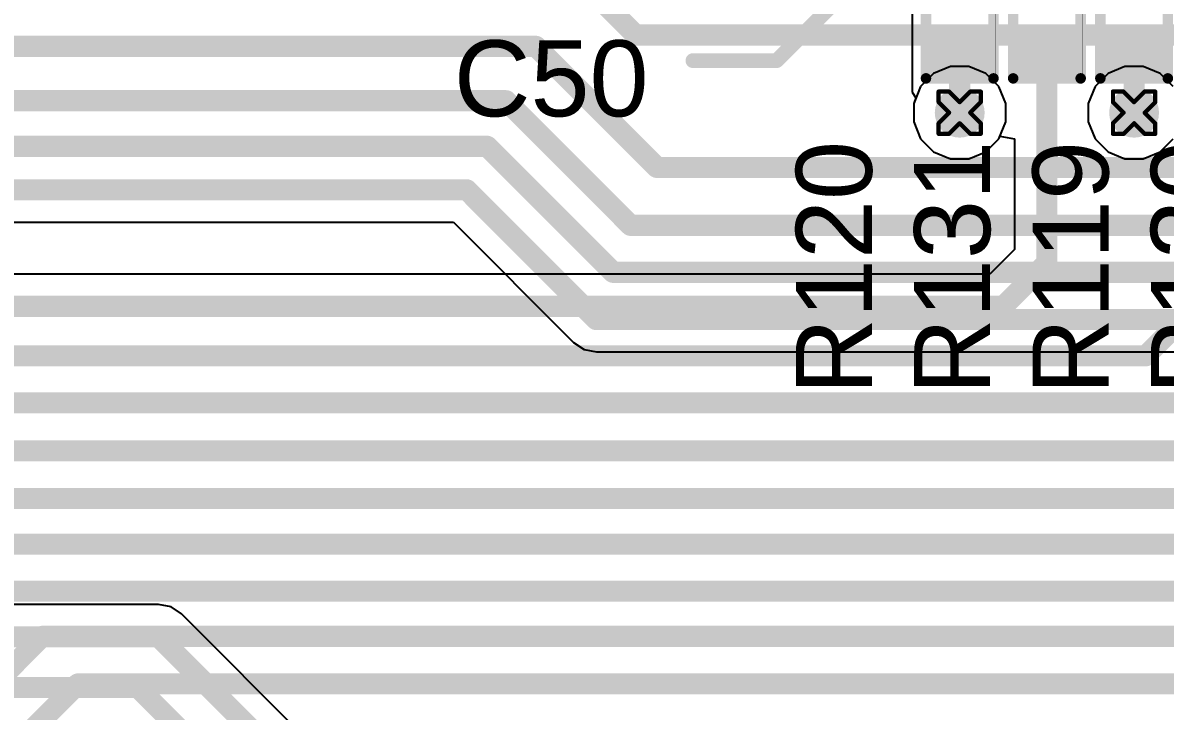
# Model space of a CAD drawing. Header units: inches. Extents: x -11 to 5379, y 0 to 5429.
# Drawn here: x 182.68 to 196.42, y 56.31 to 64.59 of the extents above; entities that cross this region are included whole.
import ezdxf

# ---------------------------------------------------------------- set-up
doc = ezdxf.new("R2010")
doc.units = ezdxf.units.IN
for name, color, linetype in [('Bottom Layer', 5, 'Continuous'), ('Drill Drawing', 1, 'Continuous'), ('GND', 16, 'Continuous'), ('PWR', 76, 'Continuous'), ('Top Layer', 1, 'Continuous'), ('Top Overlay', 2, 'Continuous'), ('Top Paste', 8, 'Continuous'), ('Top Solder', 216, 'Continuous'), ('Via Holes', 16, 'Continuous')]:
    doc.layers.add(name, color=color, linetype=linetype)
doc.styles.add('Arial', font='', dxfattribs={"height": 0.2})
doc.styles.get('Arial').set_extended_font_data('Arial')

# ---------------------------------------------------------------- blocks, each defined once
blk = doc.blocks.new('R___0402_344')
at = {"layer": 'Top Layer'}
for points in [[(-0.699, -0.318), (-0.699, 0.318), (-0.241, 0.318), (-0.241, -0.318)], [(0.241, -0.318), (0.241, 0.318), (0.699, 0.318), (0.699, -0.318)]]:
    blk.add_hatch(color=1, dxfattribs=at).paths.add_polyline_path(points)
at = {"layer": 'Top Paste'}
for points in [[(-0.699, -0.318), (-0.699, 0.318), (-0.241, 0.318), (-0.241, -0.318)], [(0.241, -0.318), (0.241, 0.318), (0.699, 0.318), (0.699, -0.318)]]:
    blk.add_hatch(color=8, dxfattribs=at).paths.add_polyline_path(points)
at = {"layer": 'Top Solder'}
for points in [[(-0.754, -0.373), (-0.754, 0.373), (-0.186, 0.373), (-0.186, -0.373)], [(0.186, -0.373), (0.186, 0.373), (0.754, 0.373), (0.754, -0.373)]]:
    blk.add_hatch(color=216, dxfattribs=at).paths.add_polyline_path(points)
at = {"layer": 'Top Overlay'}
for points in [[(-0.787, 0.406, 0.127, 0.127, 0), (-0.787, -0.406, 0.127, 0.127, 0)], [(-0.787, 0.406, 0.127, 0.127, 0), (0.787, 0.406, 0.127, 0.127, 0)], [(0.787, 0.406, 0.127, 0.127, 0), (0.787, -0.406, 0.127, 0.127, 0)], [(-0.787, -0.406, 0.127, 0.127, 0), (0.787, -0.406, 0.127, 0.127, 0)], [(-0.813, -0.432, 0.00323, 0.00323, 0), (0.813, -0.432, 0.00323, 0.00323, 0)]]:
    blk.add_lwpolyline(points, format="xyseb", dxfattribs=at)
for points in [[(-0.819, 0.406, 0.0635, 0.0635, 1), (-0.756, 0.406, 0.0635, 0.0635, 1)], [(-0.819, 0.406, 0.0635, 0.0635, 1), (-0.756, 0.406, 0.0635, 0.0635, 1)], [(0.756, 0.406, 0.0635, 0.0635, 1), (0.819, 0.406, 0.0635, 0.0635, 1)], [(0.756, 0.406, 0.0635, 0.0635, 1), (0.819, 0.406, 0.0635, 0.0635, 1)], [(-0.819, -0.406, 0.0635, 0.0635, 1), (-0.756, -0.406, 0.0635, 0.0635, 1)], [(-0.819, -0.406, 0.0635, 0.0635, 1), (-0.756, -0.406, 0.0635, 0.0635, 1)], [(0.756, -0.406, 0.0635, 0.0635, 1), (0.819, -0.406, 0.0635, 0.0635, 1)], [(0.756, -0.406, 0.0635, 0.0635, 1), (0.819, -0.406, 0.0635, 0.0635, 1)], [(-0.814, -0.432, 0.00161, 0.00161, 1), (-0.812, -0.432, 0.00161, 0.00161, 1)], [(0.812, -0.432, 0.00161, 0.00161, 1), (0.814, -0.432, 0.00161, 0.00161, 1)]]:
    blk.add_lwpolyline(points, format="xyseb", close=True, dxfattribs=at)
blk = doc.blocks.new('R___0402_355')
at = {"layer": 'Top Layer'}
for points in [[(-0.699, -0.318), (-0.699, 0.318), (-0.241, 0.318), (-0.241, -0.318)], [(0.241, -0.318), (0.241, 0.318), (0.699, 0.318), (0.699, -0.318)]]:
    blk.add_hatch(color=1, dxfattribs=at).paths.add_polyline_path(points)
at = {"layer": 'Top Paste'}
for points in [[(-0.699, -0.318), (-0.699, 0.318), (-0.241, 0.318), (-0.241, -0.318)], [(0.241, -0.318), (0.241, 0.318), (0.699, 0.318), (0.699, -0.318)]]:
    blk.add_hatch(color=8, dxfattribs=at).paths.add_polyline_path(points)
at = {"layer": 'Top Solder'}
for points in [[(-0.754, -0.373), (-0.754, 0.373), (-0.186, 0.373), (-0.186, -0.373)], [(0.186, -0.373), (0.186, 0.373), (0.754, 0.373), (0.754, -0.373)]]:
    blk.add_hatch(color=216, dxfattribs=at).paths.add_polyline_path(points)
at = {"layer": 'Top Overlay'}
for points in [[(-0.787, 0.406, 0.127, 0.127, 0), (-0.787, -0.406, 0.127, 0.127, 0)], [(-0.787, 0.406, 0.127, 0.127, 0), (0.787, 0.406, 0.127, 0.127, 0)], [(0.787, 0.406, 0.127, 0.127, 0), (0.787, -0.406, 0.127, 0.127, 0)], [(-0.787, -0.406, 0.127, 0.127, 0), (0.787, -0.406, 0.127, 0.127, 0)], [(-0.813, -0.432, 0.00323, 0.00323, 0), (0.813, -0.432, 0.00323, 0.00323, 0)]]:
    blk.add_lwpolyline(points, format="xyseb", dxfattribs=at)
for points in [[(-0.819, 0.406, 0.0635, 0.0635, 1), (-0.756, 0.406, 0.0635, 0.0635, 1)], [(-0.819, 0.406, 0.0635, 0.0635, 1), (-0.756, 0.406, 0.0635, 0.0635, 1)], [(0.756, 0.406, 0.0635, 0.0635, 1), (0.819, 0.406, 0.0635, 0.0635, 1)], [(0.756, 0.406, 0.0635, 0.0635, 1), (0.819, 0.406, 0.0635, 0.0635, 1)], [(-0.819, -0.406, 0.0635, 0.0635, 1), (-0.756, -0.406, 0.0635, 0.0635, 1)], [(-0.819, -0.406, 0.0635, 0.0635, 1), (-0.756, -0.406, 0.0635, 0.0635, 1)], [(0.756, -0.406, 0.0635, 0.0635, 1), (0.819, -0.406, 0.0635, 0.0635, 1)], [(0.756, -0.406, 0.0635, 0.0635, 1), (0.819, -0.406, 0.0635, 0.0635, 1)], [(-0.814, -0.432, 0.00161, 0.00161, 1), (-0.812, -0.432, 0.00161, 0.00161, 1)], [(0.812, -0.432, 0.00161, 0.00161, 1), (0.814, -0.432, 0.00161, 0.00161, 1)]]:
    blk.add_lwpolyline(points, format="xyseb", close=True, dxfattribs=at)
blk = doc.blocks.new('R___0402_356')
at = {"layer": 'Top Layer'}
for points in [[(-0.699, -0.318), (-0.699, 0.318), (-0.241, 0.318), (-0.241, -0.318)], [(0.241, -0.318), (0.241, 0.318), (0.699, 0.318), (0.699, -0.318)]]:
    blk.add_hatch(color=1, dxfattribs=at).paths.add_polyline_path(points)
at = {"layer": 'Top Paste'}
for points in [[(-0.699, -0.318), (-0.699, 0.318), (-0.241, 0.318), (-0.241, -0.318)], [(0.241, -0.318), (0.241, 0.318), (0.699, 0.318), (0.699, -0.318)]]:
    blk.add_hatch(color=8, dxfattribs=at).paths.add_polyline_path(points)
at = {"layer": 'Top Solder'}
for points in [[(-0.754, -0.373), (-0.754, 0.373), (-0.186, 0.373), (-0.186, -0.373)], [(0.186, -0.373), (0.186, 0.373), (0.754, 0.373), (0.754, -0.373)]]:
    blk.add_hatch(color=216, dxfattribs=at).paths.add_polyline_path(points)
at = {"layer": 'Top Overlay'}
for points in [[(-0.787, 0.406, 0.127, 0.127, 0), (-0.787, -0.406, 0.127, 0.127, 0)], [(-0.787, 0.406, 0.127, 0.127, 0), (0.787, 0.406, 0.127, 0.127, 0)], [(0.787, 0.406, 0.127, 0.127, 0), (0.787, -0.406, 0.127, 0.127, 0)], [(-0.787, -0.406, 0.127, 0.127, 0), (0.787, -0.406, 0.127, 0.127, 0)], [(-0.813, -0.432, 0.00323, 0.00323, 0), (0.813, -0.432, 0.00323, 0.00323, 0)]]:
    blk.add_lwpolyline(points, format="xyseb", dxfattribs=at)
for points in [[(-0.819, 0.406, 0.0635, 0.0635, 1), (-0.756, 0.406, 0.0635, 0.0635, 1)], [(-0.819, 0.406, 0.0635, 0.0635, 1), (-0.756, 0.406, 0.0635, 0.0635, 1)], [(0.756, 0.406, 0.0635, 0.0635, 1), (0.819, 0.406, 0.0635, 0.0635, 1)], [(0.756, 0.406, 0.0635, 0.0635, 1), (0.819, 0.406, 0.0635, 0.0635, 1)], [(-0.819, -0.406, 0.0635, 0.0635, 1), (-0.756, -0.406, 0.0635, 0.0635, 1)], [(-0.819, -0.406, 0.0635, 0.0635, 1), (-0.756, -0.406, 0.0635, 0.0635, 1)], [(0.756, -0.406, 0.0635, 0.0635, 1), (0.819, -0.406, 0.0635, 0.0635, 1)], [(0.756, -0.406, 0.0635, 0.0635, 1), (0.819, -0.406, 0.0635, 0.0635, 1)], [(-0.814, -0.432, 0.00161, 0.00161, 1), (-0.812, -0.432, 0.00161, 0.00161, 1)], [(0.812, -0.432, 0.00161, 0.00161, 1), (0.814, -0.432, 0.00161, 0.00161, 1)]]:
    blk.add_lwpolyline(points, format="xyseb", close=True, dxfattribs=at)

msp = doc.modelspace()

# ---------------------------------------------------------------- hatches: boundary and pattern name
at = {"layer": 'Bottom Layer'}
h = msp.add_hatch(color=5, dxfattribs=at)
edge = h.paths.add_edge_path()
edge.add_arc((193.948, 63.509), 0.3, 0, 360)
h = msp.add_hatch(color=5, dxfattribs=at)
edge = h.paths.add_edge_path()
edge.add_arc((196.046, 63.509), 0.3, 0, 360)
at = {"layer": 'GND'}
h = msp.add_hatch(color=16, dxfattribs=at)
edge = h.paths.add_edge_path()
edge.add_arc((193.948, 63.509), 0.3, 0, 360)
h = msp.add_hatch(color=16, dxfattribs=at)
edge = h.paths.add_edge_path()
edge.add_arc((196.046, 63.509), 0.3, 0, 360)
at = {"layer": 'PWR'}
h = msp.add_hatch(color=76, dxfattribs=at)
edge = h.paths.add_edge_path()
edge.add_arc((193.948, 63.509), 0.3, 0, 360)
h = msp.add_hatch(color=76, dxfattribs=at)
edge = h.paths.add_edge_path()
edge.add_arc((196.046, 63.509), 0.3, 0, 360)
at = {"layer": 'Top Layer'}
h = msp.add_hatch(color=1, dxfattribs=at)
edge = h.paths.add_edge_path()
edge.add_arc((193.948, 63.509), 0.3, 0, 360)
h = msp.add_hatch(color=1, dxfattribs=at)
edge = h.paths.add_edge_path()
edge.add_arc((196.046, 63.509), 0.3, 0, 360)
at = {"layer": 'Via Holes'}
h = msp.add_hatch(color=7, dxfattribs=at)
edge = h.paths.add_edge_path()
edge.add_arc((193.948, 63.509), 0.15, 0, 360)
h = msp.add_hatch(color=7, dxfattribs=at)
edge = h.paths.add_edge_path()
edge.add_arc((196.046, 63.509), 0.15, 0, 360)

# ---------------------------------------------------------------- linework, layer by layer
at = {"layer": 'Bottom Layer'}
for p, q in [((179.443, 62.192), (187.857, 62.192)), ((187.857, 62.192), (189.303, 60.746)), ((189.303, 60.746), (189.429, 60.662)), ((189.429, 60.662), (189.578, 60.633)), ((189.578, 60.633), (204.467, 60.633)), ((184.311, 57.596), (178.554, 57.596)), ((184.46, 57.566), (184.311, 57.596)), ((184.586, 57.482), (184.46, 57.566)), ((186.914, 55.154), (184.586, 57.482))]:
    msp.add_line(p, q, dxfattribs=at)
for points in [[(174.767, 79.726, 0.254, 0.254, 0), (190.05, 64.443, 0.254, 0.254, 0)], [(190.05, 64.443, 0.254, 0.254, 0), (203.951, 64.443, 0.254, 0.254, 0)], [(173.638, 64.307, 0.254, 0.254, 0), (188.849, 64.307, 0.254, 0.254, 0)], [(188.849, 64.307, 0.254, 0.254, 0), (190.305, 62.851, 0.254, 0.254, 0)], [(145.864, 63.653, 0.254, 0.254, 0), (188.49, 63.653, 0.254, 0.254, 0)], [(188.49, 63.653, 0.254, 0.254, 0), (189.989, 62.154, 0.254, 0.254, 0)], [(146.105, 63.105, 0.254, 0.254, 0), (188.263, 63.105, 0.254, 0.254, 0)], [(188.263, 63.105, 0.254, 0.254, 0), (189.779, 61.589, 0.254, 0.254, 0)], [(190.305, 62.851, 0.254, 0.254, 0), (203.491, 62.851, 0.254, 0.254, 0)], [(149.365, 62.581, 0.254, 0.254, 0), (188.018, 62.581, 0.254, 0.254, 0)], [(188.018, 62.581, 0.254, 0.254, 0), (189.578, 61.021, 0.254, 0.254, 0)], [(189.989, 62.154, 0.254, 0.254, 0), (203.661, 62.154, 0.254, 0.254, 0)], [(189.779, 61.589, 0.254, 0.254, 0), (204.077, 61.589, 0.254, 0.254, 0)], [(189.578, 61.021, 0.254, 0.254, 0), (204.467, 61.021, 0.254, 0.254, 0)], [(178.393, 57.207, 0.254, 0.254, 0), (184.311, 57.207, 0.254, 0.254, 0)], [(184.311, 57.207, 0.254, 0.254, 0), (186.639, 54.88, 0.254, 0.254, 0)], [(177.683, 56.597, 0.254, 0.254, 0), (184.061, 56.597, 0.254, 0.254, 0)], [(184.061, 56.597, 0.254, 0.254, 0), (186.042, 54.616, 0.254, 0.254, 0)]]:
    msp.add_lwpolyline(points, format="xyseb", dxfattribs=at)
for points in [[(189.987, 64.443, 0.127, 0.127, 1), (190.114, 64.443, 0.127, 0.127, 1)], [(189.987, 64.443, 0.127, 0.127, 1), (190.114, 64.443, 0.127, 0.127, 1)], [(188.785, 64.307, 0.127, 0.127, 1), (188.912, 64.307, 0.127, 0.127, 1)], [(188.785, 64.307, 0.127, 0.127, 1), (188.912, 64.307, 0.127, 0.127, 1)], [(188.427, 63.653, 0.127, 0.127, 1), (188.554, 63.653, 0.127, 0.127, 1)], [(188.427, 63.653, 0.127, 0.127, 1), (188.554, 63.653, 0.127, 0.127, 1)], [(188.199, 63.105, 0.127, 0.127, 1), (188.326, 63.105, 0.127, 0.127, 1)], [(188.199, 63.105, 0.127, 0.127, 1), (188.326, 63.105, 0.127, 0.127, 1)], [(190.242, 62.851, 0.127, 0.127, 1), (190.369, 62.851, 0.127, 0.127, 1)], [(190.242, 62.851, 0.127, 0.127, 1), (190.369, 62.851, 0.127, 0.127, 1)], [(187.955, 62.581, 0.127, 0.127, 1), (188.082, 62.581, 0.127, 0.127, 1)], [(187.955, 62.581, 0.127, 0.127, 1), (188.082, 62.581, 0.127, 0.127, 1)], [(189.926, 62.154, 0.127, 0.127, 1), (190.053, 62.154, 0.127, 0.127, 1)], [(189.926, 62.154, 0.127, 0.127, 1), (190.053, 62.154, 0.127, 0.127, 1)], [(189.715, 61.589, 0.127, 0.127, 1), (189.842, 61.589, 0.127, 0.127, 1)], [(189.715, 61.589, 0.127, 0.127, 1), (189.842, 61.589, 0.127, 0.127, 1)], [(189.514, 61.021, 0.127, 0.127, 1), (189.641, 61.021, 0.127, 0.127, 1)], [(189.514, 61.021, 0.127, 0.127, 1), (189.641, 61.021, 0.127, 0.127, 1)], [(184.248, 57.207, 0.127, 0.127, 1), (184.375, 57.207, 0.127, 0.127, 1)], [(184.248, 57.207, 0.127, 0.127, 1), (184.375, 57.207, 0.127, 0.127, 1)], [(183.997, 56.597, 0.127, 0.127, 1), (184.124, 56.597, 0.127, 0.127, 1)], [(183.997, 56.597, 0.127, 0.127, 1), (184.124, 56.597, 0.127, 0.127, 1)]]:
    msp.add_lwpolyline(points, format="xyseb", close=True, dxfattribs=at)
at = {"layer": 'Drill Drawing'}
for points in [[(193.694, 63.636, 0.0508, 0.0508, 0), (193.694, 63.763, 0.0508, 0.0508, 0)], [(193.694, 63.763, 0.0508, 0.0508, 0), (193.821, 63.763, 0.0508, 0.0508, 0)], [(193.821, 63.763, 0.0508, 0.0508, 0), (193.948, 63.636, 0.0508, 0.0508, 0)], [(193.948, 63.636, 0.0508, 0.0508, 0), (194.075, 63.763, 0.0508, 0.0508, 0)], [(194.075, 63.763, 0.0508, 0.0508, 0), (194.202, 63.763, 0.0508, 0.0508, 0)], [(194.202, 63.636, 0.0508, 0.0508, 0), (194.202, 63.763, 0.0508, 0.0508, 0)], [(195.792, 63.636, 0.0508, 0.0508, 0), (195.792, 63.763, 0.0508, 0.0508, 0)], [(195.792, 63.763, 0.0508, 0.0508, 0), (195.919, 63.763, 0.0508, 0.0508, 0)], [(195.919, 63.763, 0.0508, 0.0508, 0), (196.046, 63.636, 0.0508, 0.0508, 0)], [(196.046, 63.636, 0.0508, 0.0508, 0), (196.173, 63.763, 0.0508, 0.0508, 0)], [(196.173, 63.763, 0.0508, 0.0508, 0), (196.3, 63.763, 0.0508, 0.0508, 0)], [(196.3, 63.636, 0.0508, 0.0508, 0), (196.3, 63.763, 0.0508, 0.0508, 0)], [(193.694, 63.636, 0.0508, 0.0508, 0), (193.821, 63.509, 0.0508, 0.0508, 0)], [(194.075, 63.509, 0.0508, 0.0508, 0), (194.202, 63.636, 0.0508, 0.0508, 0)], [(195.792, 63.636, 0.0508, 0.0508, 0), (195.919, 63.509, 0.0508, 0.0508, 0)], [(196.173, 63.509, 0.0508, 0.0508, 0), (196.3, 63.636, 0.0508, 0.0508, 0)], [(193.694, 63.382, 0.0508, 0.0508, 0), (193.821, 63.509, 0.0508, 0.0508, 0)], [(194.075, 63.509, 0.0508, 0.0508, 0), (194.202, 63.382, 0.0508, 0.0508, 0)], [(195.792, 63.382, 0.0508, 0.0508, 0), (195.919, 63.509, 0.0508, 0.0508, 0)], [(196.173, 63.509, 0.0508, 0.0508, 0), (196.3, 63.382, 0.0508, 0.0508, 0)], [(193.694, 63.255, 0.0508, 0.0508, 0), (193.694, 63.382, 0.0508, 0.0508, 0)], [(193.821, 63.255, 0.0508, 0.0508, 0), (193.948, 63.382, 0.0508, 0.0508, 0)], [(193.948, 63.382, 0.0508, 0.0508, 0), (194.075, 63.255, 0.0508, 0.0508, 0)], [(194.202, 63.255, 0.0508, 0.0508, 0), (194.202, 63.382, 0.0508, 0.0508, 0)], [(195.792, 63.255, 0.0508, 0.0508, 0), (195.792, 63.382, 0.0508, 0.0508, 0)], [(195.919, 63.255, 0.0508, 0.0508, 0), (196.046, 63.382, 0.0508, 0.0508, 0)], [(196.046, 63.382, 0.0508, 0.0508, 0), (196.173, 63.255, 0.0508, 0.0508, 0)], [(196.3, 63.255, 0.0508, 0.0508, 0), (196.3, 63.382, 0.0508, 0.0508, 0)], [(193.694, 63.255, 0.0508, 0.0508, 0), (193.821, 63.255, 0.0508, 0.0508, 0)], [(194.075, 63.255, 0.0508, 0.0508, 0), (194.202, 63.255, 0.0508, 0.0508, 0)], [(195.792, 63.255, 0.0508, 0.0508, 0), (195.919, 63.255, 0.0508, 0.0508, 0)], [(196.173, 63.255, 0.0508, 0.0508, 0), (196.3, 63.255, 0.0508, 0.0508, 0)]]:
    msp.add_lwpolyline(points, format="xyseb", dxfattribs=at)
for points in [[(193.681, 63.763, 0.0254, 0.0254, 1), (193.706, 63.763, 0.0254, 0.0254, 1)], [(193.681, 63.763, 0.0254, 0.0254, 1), (193.706, 63.763, 0.0254, 0.0254, 1)], [(193.808, 63.763, 0.0254, 0.0254, 1), (193.833, 63.763, 0.0254, 0.0254, 1)], [(193.808, 63.763, 0.0254, 0.0254, 1), (193.833, 63.763, 0.0254, 0.0254, 1)], [(194.062, 63.763, 0.0254, 0.0254, 1), (194.087, 63.763, 0.0254, 0.0254, 1)], [(194.062, 63.763, 0.0254, 0.0254, 1), (194.087, 63.763, 0.0254, 0.0254, 1)], [(194.189, 63.763, 0.0254, 0.0254, 1), (194.214, 63.763, 0.0254, 0.0254, 1)], [(194.189, 63.763, 0.0254, 0.0254, 1), (194.214, 63.763, 0.0254, 0.0254, 1)], [(195.779, 63.763, 0.0254, 0.0254, 1), (195.805, 63.763, 0.0254, 0.0254, 1)], [(195.779, 63.763, 0.0254, 0.0254, 1), (195.805, 63.763, 0.0254, 0.0254, 1)], [(195.906, 63.763, 0.0254, 0.0254, 1), (195.932, 63.763, 0.0254, 0.0254, 1)], [(195.906, 63.763, 0.0254, 0.0254, 1), (195.932, 63.763, 0.0254, 0.0254, 1)], [(196.16, 63.763, 0.0254, 0.0254, 1), (196.186, 63.763, 0.0254, 0.0254, 1)], [(196.16, 63.763, 0.0254, 0.0254, 1), (196.186, 63.763, 0.0254, 0.0254, 1)], [(196.287, 63.763, 0.0254, 0.0254, 1), (196.313, 63.763, 0.0254, 0.0254, 1)], [(196.287, 63.763, 0.0254, 0.0254, 1), (196.313, 63.763, 0.0254, 0.0254, 1)], [(193.681, 63.636, 0.0254, 0.0254, 1), (193.706, 63.636, 0.0254, 0.0254, 1)], [(193.681, 63.636, 0.0254, 0.0254, 1), (193.706, 63.636, 0.0254, 0.0254, 1)], [(193.935, 63.636, 0.0254, 0.0254, 1), (193.96, 63.636, 0.0254, 0.0254, 1)], [(193.935, 63.636, 0.0254, 0.0254, 1), (193.96, 63.636, 0.0254, 0.0254, 1)], [(194.189, 63.636, 0.0254, 0.0254, 1), (194.214, 63.636, 0.0254, 0.0254, 1)], [(194.189, 63.636, 0.0254, 0.0254, 1), (194.214, 63.636, 0.0254, 0.0254, 1)], [(195.779, 63.636, 0.0254, 0.0254, 1), (195.805, 63.636, 0.0254, 0.0254, 1)], [(195.779, 63.636, 0.0254, 0.0254, 1), (195.805, 63.636, 0.0254, 0.0254, 1)], [(196.033, 63.636, 0.0254, 0.0254, 1), (196.059, 63.636, 0.0254, 0.0254, 1)], [(196.033, 63.636, 0.0254, 0.0254, 1), (196.059, 63.636, 0.0254, 0.0254, 1)], [(196.287, 63.636, 0.0254, 0.0254, 1), (196.313, 63.636, 0.0254, 0.0254, 1)], [(196.287, 63.636, 0.0254, 0.0254, 1), (196.313, 63.636, 0.0254, 0.0254, 1)], [(193.808, 63.509, 0.0254, 0.0254, 1), (193.833, 63.509, 0.0254, 0.0254, 1)], [(193.808, 63.509, 0.0254, 0.0254, 1), (193.833, 63.509, 0.0254, 0.0254, 1)], [(194.062, 63.509, 0.0254, 0.0254, 1), (194.087, 63.509, 0.0254, 0.0254, 1)], [(194.062, 63.509, 0.0254, 0.0254, 1), (194.087, 63.509, 0.0254, 0.0254, 1)], [(195.906, 63.509, 0.0254, 0.0254, 1), (195.932, 63.509, 0.0254, 0.0254, 1)], [(195.906, 63.509, 0.0254, 0.0254, 1), (195.932, 63.509, 0.0254, 0.0254, 1)], [(196.16, 63.509, 0.0254, 0.0254, 1), (196.186, 63.509, 0.0254, 0.0254, 1)], [(196.16, 63.509, 0.0254, 0.0254, 1), (196.186, 63.509, 0.0254, 0.0254, 1)], [(193.681, 63.382, 0.0254, 0.0254, 1), (193.706, 63.382, 0.0254, 0.0254, 1)], [(193.681, 63.382, 0.0254, 0.0254, 1), (193.706, 63.382, 0.0254, 0.0254, 1)], [(193.935, 63.382, 0.0254, 0.0254, 1), (193.96, 63.382, 0.0254, 0.0254, 1)], [(193.935, 63.382, 0.0254, 0.0254, 1), (193.96, 63.382, 0.0254, 0.0254, 1)], [(194.189, 63.382, 0.0254, 0.0254, 1), (194.214, 63.382, 0.0254, 0.0254, 1)], [(194.189, 63.382, 0.0254, 0.0254, 1), (194.214, 63.382, 0.0254, 0.0254, 1)], [(195.779, 63.382, 0.0254, 0.0254, 1), (195.805, 63.382, 0.0254, 0.0254, 1)], [(195.779, 63.382, 0.0254, 0.0254, 1), (195.805, 63.382, 0.0254, 0.0254, 1)], [(196.033, 63.382, 0.0254, 0.0254, 1), (196.059, 63.382, 0.0254, 0.0254, 1)], [(196.033, 63.382, 0.0254, 0.0254, 1), (196.059, 63.382, 0.0254, 0.0254, 1)], [(196.287, 63.382, 0.0254, 0.0254, 1), (196.313, 63.382, 0.0254, 0.0254, 1)], [(196.287, 63.382, 0.0254, 0.0254, 1), (196.313, 63.382, 0.0254, 0.0254, 1)], [(193.681, 63.255, 0.0254, 0.0254, 1), (193.706, 63.255, 0.0254, 0.0254, 1)], [(193.681, 63.255, 0.0254, 0.0254, 1), (193.706, 63.255, 0.0254, 0.0254, 1)], [(193.808, 63.255, 0.0254, 0.0254, 1), (193.833, 63.255, 0.0254, 0.0254, 1)], [(193.808, 63.255, 0.0254, 0.0254, 1), (193.833, 63.255, 0.0254, 0.0254, 1)], [(194.062, 63.255, 0.0254, 0.0254, 1), (194.087, 63.255, 0.0254, 0.0254, 1)], [(194.062, 63.255, 0.0254, 0.0254, 1), (194.087, 63.255, 0.0254, 0.0254, 1)], [(194.189, 63.255, 0.0254, 0.0254, 1), (194.214, 63.255, 0.0254, 0.0254, 1)], [(194.189, 63.255, 0.0254, 0.0254, 1), (194.214, 63.255, 0.0254, 0.0254, 1)], [(195.779, 63.255, 0.0254, 0.0254, 1), (195.805, 63.255, 0.0254, 0.0254, 1)], [(195.779, 63.255, 0.0254, 0.0254, 1), (195.805, 63.255, 0.0254, 0.0254, 1)], [(195.906, 63.255, 0.0254, 0.0254, 1), (195.932, 63.255, 0.0254, 0.0254, 1)], [(195.906, 63.255, 0.0254, 0.0254, 1), (195.932, 63.255, 0.0254, 0.0254, 1)], [(196.16, 63.255, 0.0254, 0.0254, 1), (196.186, 63.255, 0.0254, 0.0254, 1)], [(196.16, 63.255, 0.0254, 0.0254, 1), (196.186, 63.255, 0.0254, 0.0254, 1)], [(196.287, 63.255, 0.0254, 0.0254, 1), (196.313, 63.255, 0.0254, 0.0254, 1)], [(196.287, 63.255, 0.0254, 0.0254, 1), (196.313, 63.255, 0.0254, 0.0254, 1)]]:
    msp.add_lwpolyline(points, format="xyseb", close=True, dxfattribs=at)
at = {"layer": 'GND'}
for p, q in [((193.837, 64.063), (193.634, 63.979)), ((194.058, 64.063), (193.837, 64.063)), ((194.261, 63.979), (194.058, 64.063)), ((195.936, 64.063), (195.732, 63.979)), ((196.156, 64.063), (195.936, 64.063)), ((196.36, 63.979), (196.156, 64.063)), ((193.634, 63.979), (193.478, 63.823)), ((194.417, 63.823), (194.261, 63.979)), ((195.732, 63.979), (195.577, 63.823)), ((196.516, 63.823), (196.36, 63.979)), ((193.478, 63.823), (193.394, 63.62)), ((194.502, 63.62), (194.417, 63.823)), ((195.577, 63.823), (195.492, 63.62)), ((193.394, 63.62), (193.394, 63.399)), ((194.502, 63.399), (194.502, 63.62)), ((195.492, 63.62), (195.492, 63.399)), ((193.394, 63.399), (193.478, 63.196)), ((194.417, 63.196), (194.502, 63.399)), ((195.492, 63.399), (195.577, 63.196)), ((193.478, 63.196), (193.634, 63.04)), ((194.261, 63.04), (194.417, 63.196)), ((195.577, 63.196), (195.732, 63.04)), ((196.36, 63.04), (196.516, 63.196)), ((193.634, 63.04), (193.837, 62.955)), ((193.837, 62.955), (194.058, 62.955)), ((194.058, 62.955), (194.261, 63.04)), ((195.732, 63.04), (195.936, 62.955)), ((195.936, 62.955), (196.156, 62.955)), ((196.156, 62.955), (196.36, 63.04))]:
    msp.add_line(p, q, dxfattribs=at)
at = {"layer": 'Top Layer'}
for p, q in [((193.376, 64.697), (193.376, 63.757)), ((193.376, 63.757), (193.376, 63.757)), ((193.376, 63.757), (193.422, 63.688)), ((193.422, 63.688), (193.394, 63.62)), ((193.394, 63.62), (193.394, 63.399)), ((193.394, 63.399), (193.478, 63.196)), ((194.417, 63.196), (194.431, 63.228)), ((194.431, 63.228), (194.608, 63.193)), ((193.478, 63.196), (193.634, 63.04)), ((194.261, 63.04), (194.417, 63.196)), ((194.608, 63.193), (194.608, 61.865)), ((193.634, 63.04), (193.837, 62.955)), ((193.837, 62.955), (194.058, 62.955)), ((194.058, 62.955), (194.261, 63.04)), ((194.608, 61.865), (194.311, 61.568)), ((194.311, 61.568), (179.933, 61.568))]:
    msp.add_line(p, q, dxfattribs=at)
for points in [[(193.948, 63.509, 0.254, 0.254, 0), (193.948, 64.239, 0.254, 0.254, 0)], [(194.997, 61.705, 0.254, 0.254, 0), (194.997, 64.239, 0.254, 0.254, 0)], [(196.046, 63.509, 0.254, 0.254, 0), (196.046, 64.239, 0.254, 0.254, 0)], [(194.472, 61.18, 0.254, 0.254, 0), (194.997, 61.705, 0.254, 0.254, 0)], [(196.188, 60.586, 0.254, 0.254, 0), (197.096, 61.494, 0.254, 0.254, 0)], [(179.933, 61.18, 0.254, 0.254, 0), (194.472, 61.18, 0.254, 0.254, 0)], [(180.117, 60.586, 0.254, 0.254, 0), (196.188, 60.586, 0.254, 0.254, 0)], [(180.329, 60.021, 0.254, 0.254, 0), (199.208, 60.021, 0.254, 0.254, 0)], [(180.815, 59.442, 0.254, 0.254, 0), (214.737, 59.442, 0.254, 0.254, 0)], [(181.325, 58.87, 0.254, 0.254, 0), (227.809, 58.87, 0.254, 0.254, 0)], [(181.857, 58.32, 0.254, 0.254, 0), (239.68, 58.32, 0.254, 0.254, 0)], [(182.374, 57.755, 0.254, 0.254, 0), (239.981, 57.755, 0.254, 0.254, 0)], [(180, 54.299, 0.254, 0.254, 0), (182.912, 57.212, 0.254, 0.254, 0)], [(182.912, 57.212, 0.254, 0.254, 0), (240.293, 57.212, 0.254, 0.254, 0)], [(181, 54.299, 0.254, 0.254, 0), (183.34, 56.64, 0.254, 0.254, 0)], [(183.34, 56.64, 0.254, 0.254, 0), (240.601, 56.64, 0.254, 0.254, 0)]]:
    msp.add_lwpolyline(points, format="xyseb", dxfattribs=at)
for points in [[(193.884, 64.239, 0.127, 0.127, 1), (194.011, 64.239, 0.127, 0.127, 1)], [(194.933, 64.239, 0.127, 0.127, 1), (195.06, 64.239, 0.127, 0.127, 1)], [(195.983, 64.239, 0.127, 0.127, 1), (196.11, 64.239, 0.127, 0.127, 1)], [(193.884, 63.509, 0.127, 0.127, 1), (194.011, 63.509, 0.127, 0.127, 1)], [(195.983, 63.509, 0.127, 0.127, 1), (196.11, 63.509, 0.127, 0.127, 1)], [(194.933, 61.705, 0.127, 0.127, 1), (195.06, 61.705, 0.127, 0.127, 1)], [(194.933, 61.705, 0.127, 0.127, 1), (195.06, 61.705, 0.127, 0.127, 1)], [(194.408, 61.18, 0.127, 0.127, 1), (194.535, 61.18, 0.127, 0.127, 1)], [(194.408, 61.18, 0.127, 0.127, 1), (194.535, 61.18, 0.127, 0.127, 1)], [(196.124, 60.586, 0.127, 0.127, 1), (196.251, 60.586, 0.127, 0.127, 1)], [(196.124, 60.586, 0.127, 0.127, 1), (196.251, 60.586, 0.127, 0.127, 1)], [(182.849, 57.212, 0.127, 0.127, 1), (182.976, 57.212, 0.127, 0.127, 1)], [(182.849, 57.212, 0.127, 0.127, 1), (182.976, 57.212, 0.127, 0.127, 1)], [(183.277, 56.64, 0.127, 0.127, 1), (183.404, 56.64, 0.127, 0.127, 1)], [(183.277, 56.64, 0.127, 0.127, 1), (183.404, 56.64, 0.127, 0.127, 1)]]:
    msp.add_lwpolyline(points, format="xyseb", close=True, dxfattribs=at)
at = {"layer": 'Top Overlay'}
for points in [[(191.745, 64.135, 0.178, 0.178, 0), (193.478, 65.867, 0.178, 0.178, 0)], [(190.739, 64.135, 0.178, 0.178, 0), (191.745, 64.135, 0.178, 0.178, 0)]]:
    msp.add_lwpolyline(points, format="xyseb", dxfattribs=at)
for points in [[(190.694, 64.135, 0.0889, 0.0889, 1), (190.783, 64.135, 0.0889, 0.0889, 1)], [(191.701, 64.135, 0.0889, 0.0889, 1), (191.79, 64.135, 0.0889, 0.0889, 1)], [(191.701, 64.135, 0.0889, 0.0889, 1), (191.79, 64.135, 0.0889, 0.0889, 1)]]:
    msp.add_lwpolyline(points, format="xyseb", close=True, dxfattribs=at)

# ---------------------------------------------------------------- block references
at = {"rotation": 90}
for name, p in [('R___0402_355', (193.948, 64.709)), ('R___0402_344', (194.997, 64.709)), ('R___0402_356', (196.046, 64.709))]:
    msp.add_blockref(name, p, dxfattribs=at)

# ---------------------------------------------------------------- texts
at = {"layer": 'Top Overlay', "style": 'Arial'}
msp.add_text('C50', height=0.9144, dxfattribs=at).set_placement((187.862, 63.465))
for s, p in [('R120', (192.891, 60.116)), ('R131', (194.314, 60.116)), ('R119', (195.738, 60.116)), ('R130', (197.162, 60.116))]:
    msp.add_text(s, height=0.9144, rotation=90, dxfattribs=at).set_placement(p)

doc.saveas('drawing.dxf')
